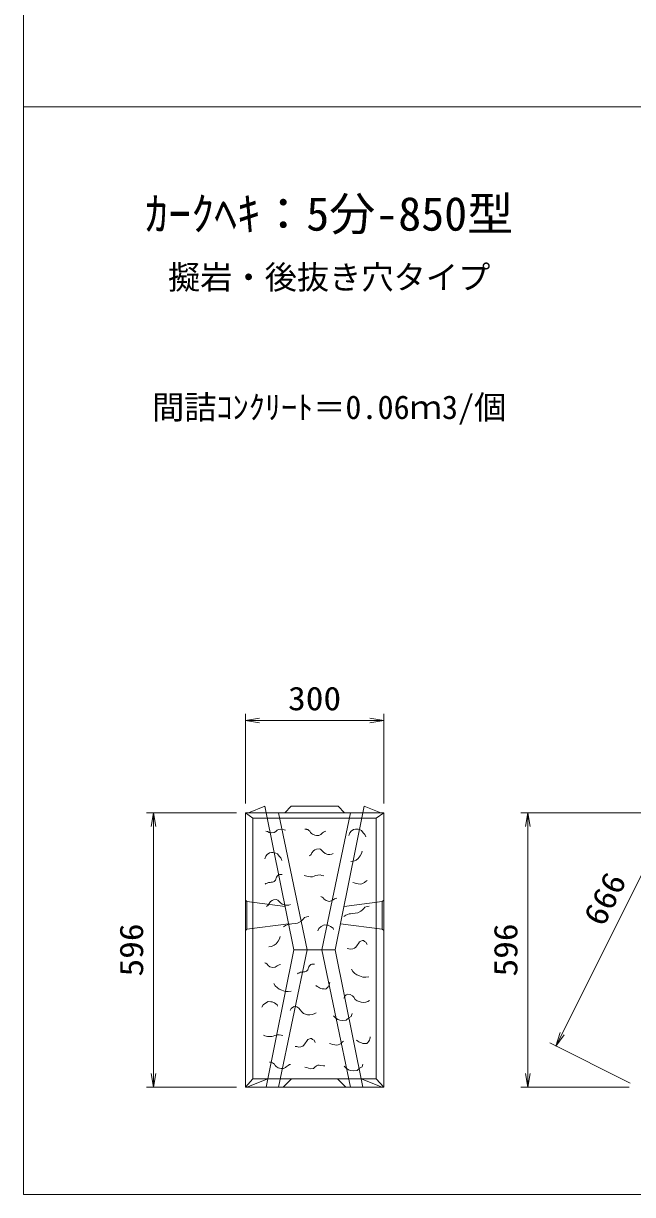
# Model space of a CAD drawing. Units: millimetres on the paper, scale 1:20. Extents: x 79 to 242, y 58 to 309.
# Drawn here: x 78.5 to 144.7, y 58.5 to 185.6 of the extents above; entities that cross this region are included whole.
import ezdxf
from ezdxf.enums import TextEntityAlignment as Align

# ---------------------------------------------------------------- set-up
doc = ezdxf.new("R2010")
doc.units = ezdxf.units.MM
doc.layers.add('D-STR-STR3', color=1, linetype='Continuous', lineweight=13)
doc.layers.add('V-nasSTD', color=7, linetype='Continuous', lineweight=13)
doc.styles.add('ＭＳ ゴシック-5.0-0.0', font='')
doc.styles.get('ＭＳ ゴシック-5.0-0.0').set_extended_font_data('ＭＳ ゴシック-5.0-0.0')

msp = doc.modelspace()

# ---------------------------------------------------------------- linework, layer by layer
at = {"layer": 'D-STR-STR3'}
for p, q in [((104.903, 99.942), (107.903, 85.042)), ((106.249, 99.942), (109.353, 85.042)), ((110.953, 85.042), (114.057, 99.942)), ((112.403, 85.042), (115.403, 99.942)), ((102.803, 90.292), (102.653, 90.442)), ((102.803, 90.292), (106.954, 89.757)), ((102.803, 90.292), (102.803, 87.292)), ((113.353, 89.757), (117.503, 90.292)), ((117.503, 90.292), (117.653, 90.442)), ((117.503, 90.292), (117.503, 87.292)), ((107.333, 87.875), (102.803, 87.292)), ((112.974, 87.875), (117.503, 87.292)), ((102.803, 87.292), (102.653, 87.142)), ((117.503, 87.292), (117.653, 87.142)), ((107.903, 85.042), (104.903, 70.142)), ((109.353, 85.042), (106.249, 70.142)), ((107.903, 85.042), (112.403, 85.042)), ((110.953, 85.042), (114.057, 70.142)), ((115.403, 70.142), (112.403, 85.042)), ((105.084, 71.042), (102.803, 70.142)), ((107.653, 71.042), (106.753, 70.142)), ((107.653, 71.042), (112.653, 71.042)), ((112.653, 71.042), (113.553, 70.142)), ((115.222, 71.042), (117.503, 70.142))]:
    msp.add_line(p, q, dxfattribs=at)
at = {"layer": 'V-nasSTD', "color": 4}
for p, q in [((78.531, 58.49), (78.531, 308.625)), ((242.105, 176.557), (78.531, 176.557)), ((242.105, 58.49), (78.531, 58.49))]:
    msp.add_line(p, q, dxfattribs=at)
at = {"layer": 'V-nasSTD'}
for p, q in [((102.653, 100.942), (102.653, 110.692)), ((117.653, 100.942), (117.653, 110.692)), ((102.653, 109.942), (104.153, 110.192)), ((102.653, 109.942), (117.653, 109.942)), ((102.653, 109.942), (104.153, 109.692)), ((117.653, 109.942), (116.153, 110.192)), ((117.653, 109.942), (116.153, 109.692)), ((136.353, 74.614), (151.253, 104.414)), ((104.762, 100.642), (102.968, 99.942)), ((104.762, 100.642), (104.903, 99.942)), ((107.603, 100.642), (106.903, 99.942)), ((107.603, 100.642), (112.703, 100.642)), ((112.703, 100.642), (113.403, 99.942)), ((115.544, 100.642), (115.403, 99.942)), ((115.544, 100.642), (117.338, 99.942)), ((101.653, 99.942), (91.903, 99.942)), ((92.653, 99.942), (92.403, 98.442)), ((92.653, 70.142), (92.653, 99.942)), ((92.653, 99.942), (92.903, 98.442)), ((102.653, 70.142), (102.653, 99.942)), ((102.653, 99.942), (117.653, 99.942)), ((103.453, 99.342), (102.653, 99.942)), ((103.453, 71.042), (103.453, 99.342)), ((103.453, 99.342), (116.853, 99.342)), ((116.853, 99.342), (117.653, 99.942)), ((116.853, 99.342), (116.853, 71.042)), ((117.653, 99.942), (117.653, 70.142)), ((159.198, 99.942), (132.548, 99.942)), ((133.298, 99.942), (133.048, 98.442)), ((133.298, 70.142), (133.298, 99.942)), ((133.298, 99.942), (133.548, 98.442)), ((136.353, 74.614), (136.801, 76.067)), ((136.353, 74.614), (137.248, 75.843)), ((144.403, 70.589), (135.683, 74.949)), ((92.653, 70.142), (92.403, 71.642)), ((92.653, 70.142), (92.903, 71.642)), ((133.298, 70.142), (133.048, 71.642)), ((133.298, 70.142), (133.548, 71.642)), ((101.653, 70.142), (91.903, 70.142)), ((103.453, 71.042), (102.653, 70.142)), ((102.653, 70.142), (117.653, 70.142)), ((103.453, 71.042), (116.853, 71.042)), ((116.853, 71.042), (117.653, 70.142)), ((144.298, 70.142), (132.548, 70.142))]:
    msp.add_line(p, q, dxfattribs=at)
for points in [[(104.838, 97.93), (105.045, 97.892), (105.233, 97.807), (105.477, 97.76), (105.769, 97.798), (105.928, 97.92), (106.088, 98.061), (106.248, 98.136), (106.399, 98.155), (106.577, 98.118), (106.859, 98.071), (106.991, 98.061)], [(109.074, 98.172), (109.131, 98.163), (109.185, 98.153), (109.255, 98.146), (109.313, 98.134), (109.414, 98.107), (109.53, 98.028), (109.618, 97.94), (109.71, 97.807), (109.804, 97.703), (109.906, 97.615), (110.017, 97.56), (110.175, 97.509), (110.365, 97.471), (110.473, 97.469), (110.599, 97.482), (110.685, 97.502), (110.765, 97.535), (110.838, 97.591)], [(110.838, 97.591), (110.907, 97.654), (111.005, 97.745), (111.105, 97.815), (111.246, 97.897), (111.354, 97.927)], [(113.886, 97.486), (113.983, 97.757), (114.138, 97.931), (114.39, 98.125), (114.602, 98.163), (114.738, 98.163), (114.873, 98.144), (115.086, 98.086), (115.241, 98.008), (115.434, 97.757), (115.609, 97.583), (115.725, 97.312)], [(104.758, 94.946), (104.854, 95.217), (105.009, 95.392), (105.261, 95.585), (105.474, 95.624), (105.609, 95.624), (105.744, 95.604), (105.957, 95.546), (106.112, 95.469), (106.306, 95.217), (106.48, 95.043), (106.596, 94.772)], [(109.59, 95.274), (109.783, 95.41), (109.861, 95.603), (110.035, 95.797), (110.19, 95.913), (110.364, 95.99), (110.635, 96.029), (110.809, 95.971), (110.944, 95.835), (111.099, 95.681), (111.293, 95.526), (111.602, 95.41), (111.796, 95.41), (112.028, 95.429), (112.183, 95.506)], [(114.074, 94.63), (114.384, 94.688), (114.674, 94.804), (114.868, 94.978), (115.1, 95.249), (115.235, 95.501), (115.313, 95.752)], [(105.822, 92.533), (105.898, 92.619), (105.951, 92.735), (105.988, 92.878), (106.024, 92.964), (106.084, 93.047), (106.156, 93.12), (106.239, 93.186), (106.349, 93.222), (106.438, 93.229), (106.538, 93.235), (106.634, 93.242)], [(109.021, 93.14), (109.165, 93.082), (109.455, 93.013), (109.718, 92.985), (109.925, 92.985), (110.091, 93.04), (110.257, 93.109), (110.52, 93.179), (110.741, 93.192), (110.948, 93.137), (111.142, 93.096)], [(105.822, 92.533), (105.759, 92.482), (105.686, 92.451), (105.573, 92.421), (105.45, 92.396), (105.321, 92.381), (105.128, 92.353), (104.998, 92.309), (104.868, 92.242), (104.777, 92.18)], [(114.311, 92.375), (114.458, 92.315), (114.653, 92.247), (114.895, 92.207), (115.096, 92.187), (115.264, 92.207), (115.432, 92.281), (115.573, 92.355), (115.66, 92.456), (115.741, 92.53), (115.842, 92.597)], [(104.93, 89.765), (105.123, 89.9), (105.201, 90.094), (105.375, 90.287), (105.53, 90.403), (105.704, 90.481), (105.975, 90.519), (106.149, 90.461), (106.285, 90.326), (106.439, 90.171), (106.633, 90.016), (106.942, 89.9), (107.136, 89.9), (107.368, 89.919), (107.523, 89.997)], [(110.83, 90.832), (110.972, 90.789), (111.093, 90.701), (111.2, 90.553), (111.402, 90.399), (111.717, 90.312), (111.966, 90.359), (112.167, 90.5), (112.315, 90.594), (112.389, 90.621), (112.55, 90.668)], [(113.329, 88.691), (113.542, 88.826), (113.89, 88.962), (114.045, 88.962), (114.238, 89), (114.567, 89.039), (114.838, 89.078), (115.187, 89.252), (115.341, 89.407), (115.496, 89.542), (115.612, 89.678), (115.845, 89.775), (116.077, 89.794)], [(106.788, 87.567), (107.001, 87.702), (107.349, 87.838), (107.504, 87.838), (107.697, 87.876), (108.026, 87.915), (108.297, 87.954), (108.645, 88.128), (108.8, 88.283), (108.955, 88.418), (109.071, 88.554), (109.303, 88.65), (109.535, 88.67)], [(110.513, 87.132), (110.629, 87.384), (110.881, 87.577), (111.191, 87.771), (111.481, 87.732), (111.636, 87.732), (111.887, 87.597), (112.158, 87.403), (112.197, 87.248)], [(105.171, 85.375), (105.48, 85.433), (105.771, 85.549), (105.964, 85.723), (106.196, 85.994), (106.332, 86.246), (106.409, 86.497)], [(113.694, 85.205), (113.877, 85.183), (114.07, 85.128), (114.305, 85.155), (114.499, 85.238), (114.637, 85.363), (114.803, 85.584), (114.913, 85.736), (115.038, 85.943), (115.176, 86.012), (115.342, 86.068), (115.452, 86.068), (115.577, 85.971), (115.729, 85.874), (115.867, 85.639)], [(104.731, 83.646), (104.873, 83.603), (104.994, 83.515), (105.101, 83.368), (105.303, 83.213), (105.619, 83.126), (105.867, 83.173), (106.069, 83.314), (106.216, 83.408), (106.29, 83.435), (106.451, 83.482)], [(109.329, 82.799), (109.266, 82.748), (109.193, 82.717), (109.08, 82.687), (108.957, 82.661), (108.828, 82.646), (108.635, 82.619), (108.505, 82.574), (108.375, 82.508), (108.284, 82.445)], [(109.329, 82.799), (109.405, 82.885), (109.458, 83.001), (109.495, 83.143), (109.531, 83.229), (109.591, 83.312), (109.664, 83.385), (109.746, 83.451), (109.856, 83.488), (109.945, 83.495), (110.045, 83.5), (110.141, 83.507)], [(116.047, 82.125), (115.712, 82.078), (115.376, 82.098), (115.02, 82.233), (114.745, 82.34), (114.536, 82.481), (114.301, 82.689), (114.147, 82.951)], [(107.622, 80.567), (107.286, 80.52), (106.95, 80.541), (106.594, 80.675), (106.319, 80.782), (106.111, 80.923), (105.876, 81.132), (105.721, 81.393)], [(110.303, 81.177), (110.428, 81.078), (110.558, 80.995), (110.683, 80.938), (110.833, 80.876), (110.984, 80.834), (111.202, 80.808), (111.322, 80.798), (111.42, 80.834), (111.524, 80.922), (111.639, 81.052), (111.696, 81.177), (111.753, 81.322), (111.774, 81.447), (111.789, 81.53)], [(116.13, 79.553), (115.922, 79.456), (115.714, 79.389), (115.465, 79.349), (115.217, 79.369), (114.989, 79.436), (114.766, 79.508), (114.571, 79.682), (114.41, 79.904), (114.255, 80.072), (114.027, 80.219), (113.758, 80.24), (113.579, 80.164), (113.43, 80.04), (113.329, 79.829)], [(104.434, 78.826), (104.551, 79.078), (104.802, 79.271), (105.112, 79.465), (105.402, 79.426), (105.557, 79.426), (105.808, 79.291), (106.079, 79.097), (106.118, 78.942)], [(110.311, 78.203), (110.103, 78.106), (109.895, 78.039), (109.647, 77.999), (109.398, 78.019), (109.17, 78.086), (108.947, 78.157), (108.752, 78.332), (108.591, 78.553), (108.436, 78.721), (108.208, 78.869), (107.939, 78.889), (107.76, 78.814), (107.611, 78.689), (107.511, 78.478)], [(112.186, 77.91), (112.416, 77.684), (112.668, 77.49), (112.9, 77.413), (113.229, 77.374), (113.597, 77.432), (113.868, 77.664), (114.138, 77.838), (114.235, 78.129)], [(104.597, 75.791), (104.741, 75.733), (105.031, 75.664), (105.294, 75.637), (105.501, 75.637), (105.667, 75.692), (105.833, 75.761), (106.095, 75.83), (106.317, 75.844), (106.524, 75.789), (106.717, 75.747)], [(108.057, 74.569), (108.239, 74.547), (108.433, 74.492), (108.668, 74.519), (108.861, 74.602), (109, 74.727), (109.166, 74.948), (109.276, 75.1), (109.401, 75.307), (109.539, 75.376), (109.705, 75.432), (109.815, 75.432), (109.94, 75.335), (110.092, 75.238), (110.23, 75.003)], [(111.76, 74.904), (111.908, 74.844), (112.103, 74.777), (112.345, 74.736), (112.546, 74.716), (112.714, 74.736), (112.882, 74.81), (113.023, 74.884), (113.11, 74.985), (113.191, 75.059), (113.292, 75.126)], [(114.717, 75.251), (114.842, 75.152), (114.971, 75.069), (115.096, 75.012), (115.247, 74.95), (115.397, 74.908), (115.616, 74.882), (115.735, 74.872), (115.834, 74.908), (115.938, 74.997), (116.052, 75.127), (116.109, 75.251), (116.166, 75.397), (116.187, 75.521), (116.203, 75.604)], [(105.24, 72.868), (105.297, 72.859), (105.351, 72.849), (105.421, 72.843), (105.479, 72.83), (105.58, 72.803), (105.696, 72.724), (105.784, 72.636), (105.875, 72.503), (105.97, 72.4), (106.072, 72.312), (106.183, 72.256), (106.341, 72.205), (106.531, 72.168), (106.639, 72.165), (106.765, 72.178), (106.851, 72.198), (106.931, 72.231), (107.004, 72.288)], [(107.004, 72.288), (107.073, 72.35), (107.171, 72.441), (107.271, 72.512), (107.412, 72.593), (107.519, 72.623)], [(109.104, 72.321), (109.311, 72.283), (109.499, 72.198), (109.743, 72.151), (110.035, 72.189), (110.195, 72.311), (110.355, 72.452), (110.514, 72.528), (110.665, 72.546), (110.843, 72.509), (111.126, 72.462), (111.257, 72.452)], [(113.346, 72.444), (113.577, 72.217), (113.828, 72.023), (114.06, 71.946), (114.389, 71.907), (114.757, 71.965), (115.028, 72.198), (115.299, 72.372), (115.396, 72.662)]]:
    msp.add_lwpolyline(points, dxfattribs=at)

# ---------------------------------------------------------------- texts
at = {"layer": 'V-nasSTD', "style": 'ＭＳ ゴシック-5.0-0.0'}
for s, height, p in [('ｶｰｸﾍｷ：5分-850型', 3.666, (111.731, 164.96)), ('擬岩・後抜き穴タイプ', 2.566, (111.731, 158.065)), ('間詰ｺﾝｸﾘｰﾄ＝0.06ｍ3/個', 2.566, (111.731, 143.962))]:
    msp.add_text(s, height=height, dxfattribs=at).set_placement(p, align=Align.MIDDLE_CENTER)
at = {"layer": 'V-nasSTD', "style": 'ＭＳ ゴシック-5.0-0.0', "width": 1.1}
msp.add_text('300', height=2.566, dxfattribs=at).set_placement((110.153, 110.292), align=Align.BOTTOM_CENTER)
for s, rotation, p in [('666', 63.435, (143.49, 89.67)), ('596', 90, (92.303, 85.042)), ('596', 90, (132.948, 85.042))]:
    msp.add_text(s, height=2.566, rotation=rotation, dxfattribs=at).set_placement(p, align=Align.BOTTOM_CENTER)

doc.saveas('drawing.dxf')
